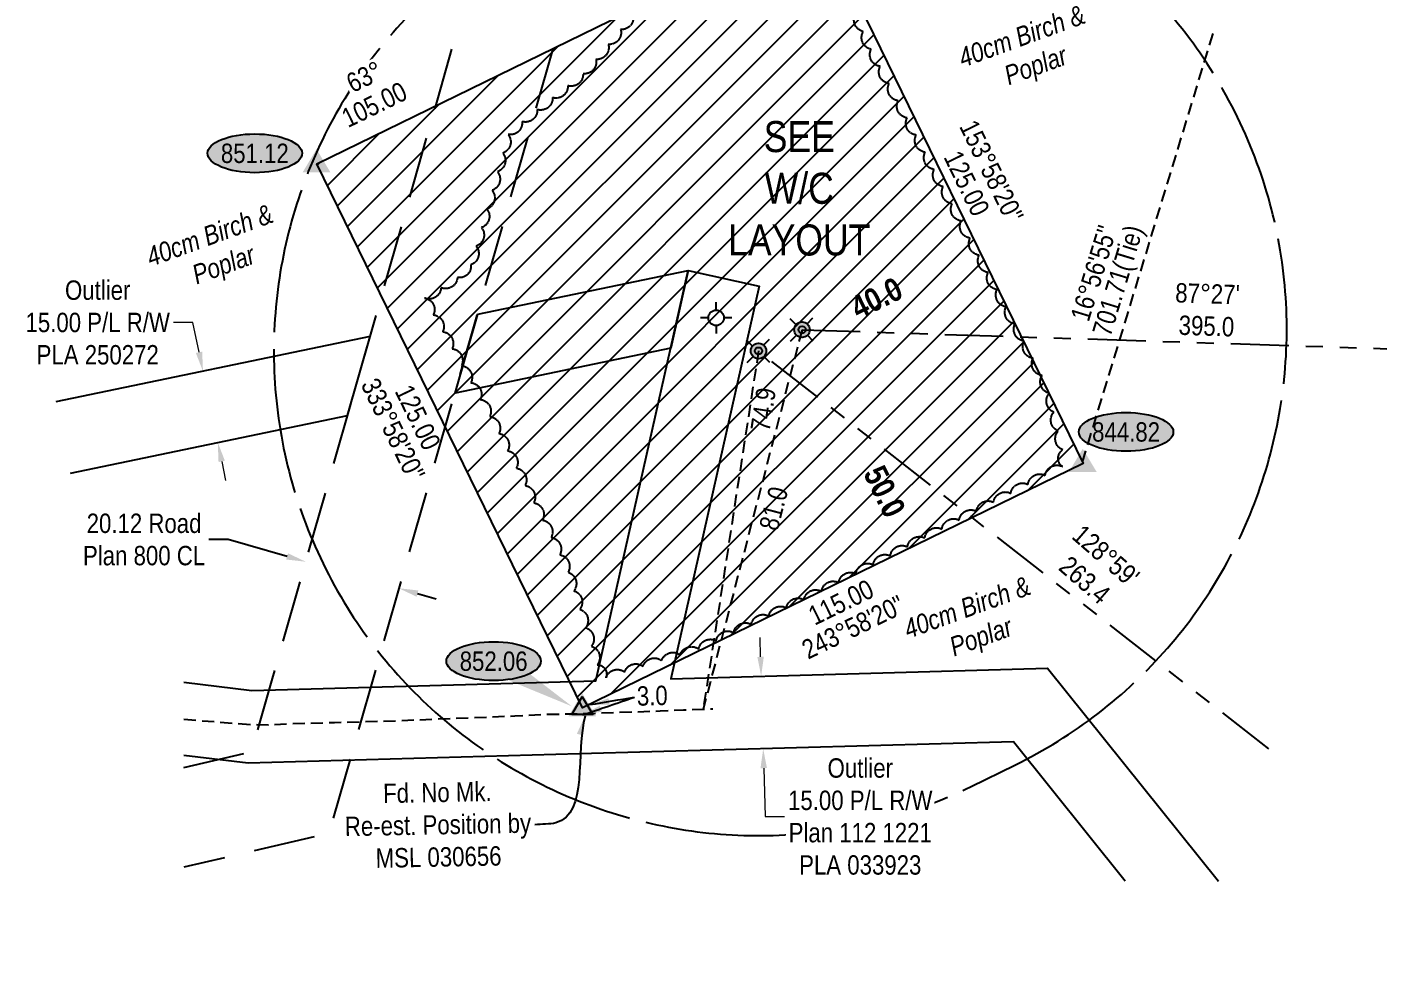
# Model space of a CAD drawing. Extents: x 584872 to 591273, y 5989373 to 5991820.
# Drawn here: x 587658 to 588359, y 5990668 to 5991148 of the extents above; entities that cross this region are included whole.
import ezdxf
from ezdxf.enums import TextEntityAlignment as Align

# ---------------------------------------------------------------- set-up
doc = ezdxf.new("R2010")
doc.units = 0
doc.header["$LTSCALE"] = 5
doc.header["$PDSIZE"] = 0.5
for name, pattern in [('0', [1, 1, 0]), ('DASHED2', [9.525, 6.35, -3.175]), ('foc-BUFFER', [16.75, 15, -1.75]), ('foc-DRILLPATH', [14.75, 6, -1.75, 1.75, -1.75, 1.75, -1.75]), ('foc-TIELINE', [1.875, 1.25, -0.625]), ('UG_PIPE', [1.875, 1.25, -0.625])]:
    doc.linetypes.add(name, pattern=pattern)
doc.layers.get('Defpoints').update_dxf_attribs({"color": 9})
for name, color, linetype in [('AS-PIPE-UG', 44, 'UG_PIPE'), ('AUX-BUFFER', 7, 'foc-BUFFER'), ('C-RW', 13, 'Continuous'), ('DETAIL-T', 7, 'Continuous'), ('F-WS-S', 8, 'Continuous'), ('L-BD', 7, 'Continuous'), ('L-MON', 1, 'Continuous'), ('L-MON-T', 1, 'Continuous'), ('L-TIE', 7, 'foc-TIELINE'), ('L-TITLEDB', 4, 'Continuous'), ('P-ELEVATION', 7, 'Continuous'), ('P-PDRILLPATH', 12, 'foc-DRILLPATH'), ('P-PROPOSED', 10, 'Continuous'), ('P-PROPOSED-EXISTING-H', 59, 'Continuous'), ('T-BUSH', 110, '0'), ('T-BUSH-T', 110, 'Continuous'), ('T-TIE', 201, 'foc-TIELINE')]:
    doc.layers.add(name, color=color, linetype=linetype)
doc.layers.add('C-RW-T', color=13, linetype='Continuous', lineweight=9)
doc.layers.add('T-TIE-T', color=201, linetype='Continuous', lineweight=18)
doc.styles.add('80', font='ARIALN.TTF', dxfattribs={"height": 10})
doc.styles.add('80CG', font='ARIALN.TTF', dxfattribs={"height": 10})
doc.styles.add('80L', font='ARIALN.TTF', dxfattribs={"height": 10})
doc.styles.add('80LS', font='ARIALNI.TTF', dxfattribs={"height": 10})
doc.styles.get("Standard").update_dxf_attribs({"font": 'ARIALN.TTF'})
doc.dimstyles.new('Compass 5 000', dxfattribs={"dimscale": 5, "dimtxt": 9, "dimasz": 2, "dimexe": 0.2, "dimexo": 0.0625, "dimgap": 0.5, "dimtad": 0, "dimtih": 1, "dimtoh": 1, "dimzin": 0, "dimdsep": 46, "dimtxsty": '80CG', "dimcen": 0.1, "dimse1": 1, "dimse2": 1, "dimclrd": 256, "dimclrt": 256, "dimaunit": 1, "dimadec": 4, "dimazin": 0, "dimtfac": 0.06, "dimtofl": 0, "dimtmove": 0, "dimatfit": 1, "dimfxl": 0.2, "dimtolj": 1, "dimtzin": 0, "dimlwd": -1, "dimarcsym": 0})

# ---------------------------------------------------------------- blocks, each defined once
blk = doc.blocks.new('GABD')
for p, q in [((0, 0.81), (0, 1.62)), ((-0.81, 0), (-1.62, 0)), ((1.62, 0), (0.81, 0)), ((0, -0.81), (0, -1.62))]:
    blk.add_line(p, q)
blk.add_circle((0, 0), 0.8)
blk = doc.blocks.new('STRIA')
blk.add_hatch(color=255).paths.add_polyline_path([(-0.04, 1.52), (-1.47, -0.87), (1.39, -0.87)])
blk = doc.blocks.new('STRIAA')
blk.add_blockref('STRIA', (0, 0))
blk = doc.blocks.new('STRIB')
at = {"color": 1}
blk.add_solid([(-1.12, -0.67), (-0.04, 1.13), (1.04, -0.67)], dxfattribs=at)
blk = doc.blocks.new('STRIBB')
blk.add_blockref('STRIB', (0, 0))
blk = doc.blocks.new('STRICC')
for name in ['STRIAA', 'STRIBB']:
    blk.add_blockref(name, (0, 0))
blk = doc.blocks.new('fdspike')
blk.add_blockref('STRICC', (0, 0))
blk = doc.blocks.new('TRIA')
blk.add_hatch(color=255).paths.add_polyline_path([(-0.04, 1.52), (-1.47, -0.87), (1.39, -0.87)])
blk = doc.blocks.new('TRIAA')
blk.add_blockref('TRIA', (0, 0))
blk = doc.blocks.new('TRIB')
at = {"color": 1}
blk.add_lwpolyline([(-1.12, -0.67), (-0.04, 1.13), (1.04, -0.67)], close=True, dxfattribs=at)
blk = doc.blocks.new('TRIBB')
blk.add_blockref('TRIB', (0, 0))
blk = doc.blocks.new('TRICC')
for name in ['TRIAA', 'TRIBB']:
    blk.add_blockref(name, (0, 0))
blk = doc.blocks.new('plspike')
blk.add_blockref('TRICC', (0, 0))
blk = doc.blocks.new('*D66')
at = {"layer": 'C-RW-T', "transparency": 16777216}
for p, q in [((588036.35, 5990823.67), (588036.07, 5990833.66)), ((588037.97, 5990766.19), (588038.67, 5990741.21)), ((588038.67, 5990741.21), (588048.67, 5990741.21))]:
    blk.add_line(p, q, dxfattribs=at)
for points in [[(588038.02, 5990823.71), (588034.68, 5990823.62), (588036.63, 5990813.67)], [(588039.63, 5990766.24), (588036.3, 5990766.14), (588037.69, 5990776.19)]]:
    blk.add_solid(points, dxfattribs=at)
at = {"layer": 'Defpoints', "color": 0, "transparency": 16777216}
for p in [(588036.63, 5990813.67), (588138.93, 5990816.55), (588139.99, 5990779.06)]:
    blk.add_point(p, dxfattribs=at)
at = {"layer": 'C-RW-T', "transparency": 16777216, "insert": (588087.76, 5990741.21), "char_height": 10, "attachment_point": 5, "style": '80CG', "bg_fill": 3, "box_fill_scale": 1.1, "bg_fill_color": 256, "bg_fill_true_color": 13158600, "bg_fill_transparency": 0}
blk.add_mtext('\\A1;Outlier\\P15.00 P/L R/W\\PPlan 112 1221\\PPLA 033923', dxfattribs=at)
blk = doc.blocks.new('*D68')
at = {"layer": 'Defpoints', "color": 0, "transparency": 16777216}
for p in [(587805.27, 5990885.13), (587801.72, 5990872.71), (587853.24, 5990871.45)]:
    blk.add_point(p, dxfattribs=at)
at = {"layer": 'L-TITLEDB', "transparency": 16777216}
for p, q in [((587761.66, 5990884.14), (587751.66, 5990884.14)), ((587792.11, 5990875.45), (587761.66, 5990884.14)), ((587859.31, 5990856.29), (587868.93, 5990853.54))]:
    blk.add_line(p, q, dxfattribs=at)
for points in [[(587792.56, 5990877.06), (587791.65, 5990873.85), (587801.72, 5990872.71)], [(587859.77, 5990857.89), (587858.85, 5990854.68), (587849.69, 5990859.03)]]:
    blk.add_solid(points, dxfattribs=at)
at = {"layer": 'L-TITLEDB', "transparency": 16777216, "insert": (587718.29, 5990884.14), "char_height": 10, "attachment_point": 5, "style": '80CG', "bg_fill": 3, "box_fill_scale": 1.1, "bg_fill_color": 256, "bg_fill_true_color": 13158600, "bg_fill_transparency": 0}
blk.add_mtext('\\A1;20.12 Road\\PPlan 800 CL', dxfattribs=at)
blk = doc.blocks.new('we')
at = {"layer": 'P-ELEVATION'}
h = blk.add_hatch(color=111, dxfattribs=at)
h.dxf.hatch_style = 1
edge = h.paths.add_edge_path()
edge.add_ellipse((0, 0), major_axis=(-24.38, 0), ratio=0.410256, start_angle=0, end_angle=360)
at = {"layer": 'P-ELEVATION', "color": 7, "flags": 128}
blk.add_lwpolyline([(0, 0, 12.5, 0, 0), (-12.42, -6.43, 0, 0, 0)], format="xyseb", dxfattribs=at)
at = {"layer": 'P-ELEVATION', "color": 7}
blk.add_ellipse((0, 0), major_axis=(-24.38, 0), ratio=0.410256, dxfattribs=at)
at = {"layer": 'P-ELEVATION', "style": '80'}
blk.add_attdef('ELEVATION', text='', height=10, dxfattribs=at).set_placement((0, 0), align=Align.MIDDLE_CENTER)
blk = doc.blocks.new('*U71')
at = {"layer": 'P-ELEVATION'}
h = blk.add_hatch(color=111, dxfattribs=at)
h.dxf.hatch_style = 1
edge = h.paths.add_edge_path()
edge.add_ellipse((0, 0), major_axis=(-24.38, 0), ratio=0.410256, start_angle=0, end_angle=360)
at = {"layer": 'P-ELEVATION', "color": 7, "flags": 128}
blk.add_lwpolyline([(0, 0, 12.5, 0, 0), (40.45, -23.36, 0, 0, 0)], format="xyseb", dxfattribs=at)
at = {"layer": 'P-ELEVATION', "color": 7}
blk.add_ellipse((0, 0), major_axis=(-24.38, 0), ratio=0.410256, dxfattribs=at)
at = {"layer": 'P-ELEVATION', "style": '80'}
blk.add_attdef('ELEVATION', text='', height=10, dxfattribs=at).set_placement((0, 0), align=Align.MIDDLE_CENTER)
blk = doc.blocks.new('*D81')
at = {"layer": 'C-RW-T', "transparency": 16777216}
for p, q in [((587743.45, 5990996.09), (587733.45, 5990996.09)), ((587746.64, 5990980.76), (587743.45, 5990996.09)), ((587758.34, 5990924.48), (587760.38, 5990914.69))]:
    blk.add_line(p, q, dxfattribs=at)
for points in [[(587748.27, 5990981.1), (587745.01, 5990980.42), (587748.68, 5990970.97)], [(587759.97, 5990924.82), (587756.71, 5990924.14), (587756.31, 5990934.27)]]:
    blk.add_solid(points, dxfattribs=at)
at = {"layer": 'Defpoints', "color": 0, "transparency": 16777216}
for p in [(587732.46, 5990967.6), (587748.68, 5990970.97), (587740.09, 5990930.9)]:
    blk.add_point(p, dxfattribs=at)
at = {"layer": 'C-RW-T', "transparency": 16777216, "insert": (587694.37, 5990996.09), "char_height": 10, "attachment_point": 5, "style": '80CG'}
blk.add_mtext('\\A1;Outlier\\P15.00 P/L R/W\\PPLA 250272', dxfattribs=at)
blk = doc.blocks.new('WC')
at = {"layer": 'L-MON'}
h = blk.add_hatch(color=255, dxfattribs=at)
h.dxf.hatch_style = 1
edge = h.paths.add_edge_path()
edge.add_arc((0, 0), 0.9, 0, 360)
at = {"layer": 'L-MON', "color": 240, "flags": 128}
for points in [[(-0.62, 0.5), (-1.23, 1.12)], [(0.52, 0.61), (1.13, 1.21)], [(-1.18, -1.18), (-0.56, -0.57)], [(1.16, -1.18), (0.56, -0.57)]]:
    blk.add_lwpolyline(points, dxfattribs=at)
at = {"layer": 'L-MON', "color": 240}
for radius in [0.8, 0.373]:
    blk.add_circle((0, 0), radius, dxfattribs=at)

msp = doc.modelspace()

# ---------------------------------------------------------------- hatches: boundary and pattern name
at = {"layer": 'P-PROPOSED-EXISTING-H'}
h = msp.add_hatch(dxfattribs=at)
h.set_pattern_fill('ANSI31', color=256, scale=3.5, style=0)
h.paths.add_polyline_path([(588065.646, 5991204.146), (588202.753, 5990923.404), (587944.523, 5990797.299), (587807.463, 5991077.981)])

# ---------------------------------------------------------------- linework, layer by layer
at = {"layer": 'AS-PIPE-UG', "flags": 128}
msp.add_lwpolyline([(587738.848, 5990791.436), (587773.631, 5990788.689), (587782.323, 5990788.611), (587794.578, 5990789.284), (587816.513, 5990789.751), (587848.391, 5990790.709), (587909.541, 5990793.169), (587924.968, 5990793.989), (587942.636, 5990794.266), (587984.513, 5990795.766), (587996.521, 5990796.306), (588011.721, 5990796.886)], dxfattribs=at)
at = {"layer": 'C-RW'}
for points in [[(587738.848, 5990810.594), (587773.831, 5990806.279), (587951.368, 5990811.273), (587999.047, 5991023.033), (588035.631, 5991014.796), (587990.052, 5990812.361), (588184.363, 5990817.827), (588272.53, 5990707.86)], [(588224.492, 5990707.86), (588166.804, 5990779.818), (587942.868, 5990773.519), (587772.053, 5990768.714), (587738.848, 5990772.81)]]:
    msp.add_lwpolyline(points, dxfattribs=at)
at = {"layer": 'C-RW', "flags": 128}
msp.add_lwpolyline([(587890.432, 5991000.445), (587999.045, 5991023.024), (587990.003, 5990982.867), (587878.823, 5990959.746)], close=True, dxfattribs=at)
at = {"layer": 'L-TIE'}
msp.add_line((588202.381, 5990924.008), (588269.972, 5991145.79), dxfattribs=at)
at = {"layer": 'L-TITLEDB', "linetype": 'DASHED2', "flags": 128}
for points in [[(588098.348, 5991572.631), (588035.418, 5991509.564), (587836.923, 5990814.312), (587813.571, 5990732.509), (587738.848, 5990715.132)], [(587738.848, 5990766.577), (587773.828, 5990774.716), (587784.533, 5990812.441), (587910.161, 5991252.906)]]:
    msp.add_lwpolyline(points, dxfattribs=at)
at = {"layer": 'P-PDRILLPATH'}
msp.add_line((588057.733, 5990992.417), (588359.404, 5990982.613), dxfattribs=at)
at = {"layer": 'P-PDRILLPATH', "flags": 128}
msp.add_lwpolyline([(588298.469, 5990776.234), (588035.278, 5990981.452)], dxfattribs=at)
at = {"layer": 'T-BUSH', "flags": 128}
msp.add_lwpolyline([(587979.595, 5991180.428, -0.520567), (587982.047, 5991170.733, -0.5205671), (587976.865, 5991162.753, -0.5205671), (587970.504, 5991155.037, -0.5205671), (587964.143, 5991147.321, -0.5205671), (587957.782, 5991139.605, -0.5205671), (587951.421, 5991131.889, -0.5205671), (587944.756, 5991124.484, -0.5205671), (587936.883, 5991118.318, -0.5205671), (587929.01, 5991112.152, -0.5205671), (587921.137, 5991105.986, -0.5205671), (587913.265, 5991099.82, -0.5205671), (587906.08, 5991093.191, -0.5205671), (587903.333, 5991083.576, -0.5205671), (587900.586, 5991073.961, -0.5205671), (587897.839, 5991064.346, -0.5205671), (587895.092, 5991054.73, -0.5205671), (587892.345, 5991045.115, -0.5205671), (587889.598, 5991035.5, -0.5205671), (587886.851, 5991025.884, -0.5205671), (587879.929, 5991019.401, -0.5205671), (587871.467, 5991014.072, -0.5205671), (587863.005, 5991008.743, -0.5205671), (587867.482, 5991000.098, -0.5205671), (587872.337, 5990991.356, -0.5205671), (587877.192, 5990982.614, -0.5205671), (587882.048, 5990973.872, -0.5205671), (587886.903, 5990965.13, -0.5205671), (587891.759, 5990956.388, -0.5205671), (587896.614, 5990947.646, -0.5205671), (587901.371, 5990938.852, -0.5205671), (587905.854, 5990929.913, -0.5205671), (587910.337, 5990920.974, -0.5205671), (587914.82, 5990912.035, -0.5205671), (587919.303, 5990903.096, -0.5205671), (587923.786, 5990894.158, -0.5205671), (587928.269, 5990885.219, -0.5205671), (587932.752, 5990876.28, -0.5205671), (587937.042, 5990867.263, -0.5205671), (587940.056, 5990857.728, -0.5205671), (587943.07, 5990848.193, -0.5205671), (587946.084, 5990838.658, -0.5205671), (587949.099, 5990829.123, -0.5205671), (587952.113, 5990819.588, -0.5205671), (587956.608, 5990812.877, -0.5205671), (587966.167, 5990815.816, -0.5205671), (587975.725, 5990818.755, -0.5205671), (587985.283, 5990821.695, -0.5205671), (587994.841, 5990824.634, -0.5205671), (588004.379, 5990827.626, -0.5205671), (588013.431, 5990831.877, -0.5205671), (588022.483, 5990836.127, -0.5205671), (588031.534, 5990840.378, -0.5205671), (588040.586, 5990844.629, -0.5205671), (588049.637, 5990848.879, -0.5205671), (588058.689, 5990853.13, -0.5205671), (588067.741, 5990857.381, -0.5205671), (588076.643, 5990861.933, -0.5205671), (588085.519, 5990866.54, -0.5205671), (588094.395, 5990871.146, -0.5205671), (588103.271, 5990875.753, -0.5205671), (588112.146, 5990880.359, -0.5205671), (588121.022, 5990884.966, -0.5205671), (588129.898, 5990889.572, -0.5205671), (588138.774, 5990894.179, -0.5205671), (588147.65, 5990898.785, -0.5205671), (588156.526, 5990903.391, -0.5205671), (588165.401, 5990907.998, -0.5205671), (588174.277, 5990912.604, -0.5205671), (588183.153, 5990917.211, -0.5205671), (588192.029, 5990921.817, -0.5205671), (588192.219, 5990930.409, -0.5205671), (588189.921, 5990940.141, -0.5205671), (588187.623, 5990949.873, -0.5205671), (588185.325, 5990959.606, -0.5205671), (588181.576, 5990968.797, -0.5205671), (588176.937, 5990977.655, -0.5205671), (588172.297, 5990986.514, -0.5205671), (588167.657, 5990995.372, -0.5205671), (588163.017, 5991004.231, -0.5205671), (588158.378, 5991013.089, -0.5205671), (588153.738, 5991021.948, -0.5205671), (588149.098, 5991030.806, -0.5205671), (588144.458, 5991039.665, -0.5205671), (588139.819, 5991048.523, -0.5205671), (588135.179, 5991057.382, -0.5205671), (588130.539, 5991066.24, -0.5205671), (588125.899, 5991075.098, -0.5205671), (588121.26, 5991083.957, -0.5205671), (588116.62, 5991092.815, -0.5205671), (588111.98, 5991101.674, -0.5205671), (588107.34, 5991110.532, -0.5205671), (588102.7, 5991119.391, -0.5205671), (588098.061, 5991128.249, -0.5205671), (588093.421, 5991137.108, -0.5205671), (588089.334, 5991146.226, -0.5205671), (588085.468, 5991155.449, -0.5205671), (588081.601, 5991164.671, -0.5205671), (588077.735, 5991173.893, -0.5205671), (588073.869, 5991183.116, -0.5205671), (588070.002, 5991192.338, -0.5205671), (588066.136, 5991201.56, -0.5205671), (588057.199, 5991198.8, -0.5205671), (588047.888, 5991195.154, -0.5205671), (588038.576, 5991191.508, -0.5205671), (588029.397, 5991191.469, -0.5205671), (588020.379, 5991195.789, -0.5205671), (588013.097, 5991202.545, -0.5205671), (588006.077, 5991209.666, -0.5205671), (587999.057, 5991216.788, -0.5205671), (587992.036, 5991223.909, -0.5205671), (587985.016, 5991231.03, -0.5205671), (587977.995, 5991238.152, -0.5205671), (587970.975, 5991245.273, -0.5205671), (587963.955, 5991252.395, -0.5205671), (587956.934, 5991259.516, -0.5205671), (587949.914, 5991266.637, -0.5205671), (587942.893, 5991273.759, -0.5205671), (587935.873, 5991280.88, -0.5205671), (587928.853, 5991288.001, -0.5205671), (587921.832, 5991295.123, -0.5205671), (587914.812, 5991302.244, -0.5205671), (587907.791, 5991309.365, -0.5205671), (587900.771, 5991316.487, -0.5205671), (587893.75, 5991323.608, -0.5205671), (587886.73, 5991330.73, -0.5205671), (587879.71, 5991337.851, -0.5205671), (587872.689, 5991344.972, -0.5205671), (587865.669, 5991352.094, -0.5205671), (587858.648, 5991359.215, -0.5205671), (587851.628, 5991366.336, -0.5205671), (587844.608, 5991373.458, -0.5205671), (587846.922, 5991381.091, -0.5205671), (587853.122, 5991388.937, -0.5205671), (587859.322, 5991396.784, -0.5205671), (587865.521, 5991404.63, -0.5205671), (587871.721, 5991412.477, -0.5205671), (587877.92, 5991420.323, -0.5205671), (587884.12, 5991428.169, -0.5205671), (587890.319, 5991436.016, -0.5205671), (587896.519, 5991443.862, -0.5205671), (587902.719, 5991451.708, -0.5205671), (587908.918, 5991459.555, -0.5205671), (587915.118, 5991467.401, -0.5205671), (587921.317, 5991475.247, -0.5205671), (587926.644, 5991483.634, -0.5205671), (587930.902, 5991492.682, -0.5205671), (587935.16, 5991501.731, -0.5205671), (587939.418, 5991510.779, -0.5205671), (587943.676, 5991519.827, -0.5205671), (587947.934, 5991528.875, -0.5205671), (587952.193, 5991537.923, -0.5205671), (587956.451, 5991546.971, -0.5205671), (587960.709, 5991556.019, -0.5205671), (587968.079, 5991562.756, -0.5205671), (587975.511, 5991569.446, -0.5205671), (587982.944, 5991576.136, -0.5205671), (587990.376, 5991582.827, -0.5205671), (587997.808, 5991589.517, -0.5205671), (588005.241, 5991596.207, -0.5205671), (588012.673, 5991602.898, -0.5205671), (588020.105, 5991609.588, -0.5205671), (588027.537, 5991616.279, -0.5205671), (588034.97, 5991622.969, -0.5205671), (588042.402, 5991629.659, -0.1924393), (588042.992, 5991631.893, -0.1924393)], format="xyb", dxfattribs=at)

# ---------------------------------------------------------------- block references
at = {"xscale": 4.997809650000002, "yscale": 4.997809650000002, "zscale": 4.997809650000002}
for p in [(588057.733, 5990992.417), (588035.278, 5990981.452)]:
    msp.add_blockref('WC', p, dxfattribs=at)
at = {"layer": 'F-WS-S', "xscale": 4.997809650000006, "yscale": 4.997809650000006, "zscale": 4.997809650000006}
msp.add_blockref('GABD', (588013.413, 5990998.554), dxfattribs=at)
at = {"layer": 'L-BD', "xscale": 0.99956193, "yscale": 0.99956193, "zscale": 0.99956193}
for name, p, values in [('we', (587775.427, 5991083.428), {'ELEVATION': '851.12'}), ('we', (588224.897, 5990939.672), {'ELEVATION': '844.82'}), ('*U71', (587898.63, 5990821.415), {'ELEVATION': '852.06'})]:
    msp.add_blockref(name, p, dxfattribs=at).add_auto_attribs(values)
at = {"layer": 'L-MON', "xscale": 5.000000000000018, "yscale": 5.000000000000018, "zscale": 5.000000000000018}
for name, p in [('fdspike', (587807.463, 5991077.981)), ('fdspike', (587807.463, 5991077.981)), ('fdspike', (588202.753, 5990923.404)), ('fdspike', (588202.753, 5990923.404)), ('plspike', (587944.523, 5990797.299)), ('plspike', (587944.523, 5990797.299))]:
    msp.add_blockref(name, p, dxfattribs=at)

# ---------------------------------------------------------------- texts
at = {"layer": 'DETAIL-T', "color": 3, "insert": (588056.3, 5991065.269), "char_height": 16, "width": 91.40142, "attachment_point": 5, "style": '80CG'}
msp.add_mtext('SEE\\PW/C\\PLAYOUT', dxfattribs=at)
at = {"layer": 'L-BD'}
for s, rotation, p in [('105.00', 26.02828, (587837.049, 5991108.57)), ('153°58\'20"', 296.02828, (588155.531, 5991074.192)), ('125.00', 296.02828, (588142.732, 5991067.942)), ('125.00', 296.02828, (587859.561, 5990947.214)), ('115.00', 26.02828, (588077.805, 5990851.818)), ('243°58\'20"', 26.02828, (588084.055, 5990839.019))]:
    msp.add_text(s, height=9.9956, rotation=rotation, dxfattribs=at).set_placement(p, align=Align.MIDDLE_CENTER)
at = {"layer": 'L-BD', "style": '80L'}
for s, height, p in [("16°56'55''", 9.9956, (588208.143, 5991021.606)), ('701.71(Tie)', 9.99562, (588221.768, 5991017.454))]:
    msp.add_text(s, height=height, rotation=73.0509, dxfattribs=at).set_placement(p, align=Align.MIDDLE)
at = {"layer": 'L-BD', "color": 3, "char_height": 11.99474, "attachment_point": 2}
for s, insert, width, rotation in [('{\\fArial Narrow|b1|i0|c0|p34;40.0}', (588093.506, 5991014.18), 34.3101, 26.043186), ('{\\fArial Narrow|b1|i0|c0|p34;50.0}', (588105.772, 5990911.595), 26.53918, 296.043186)]:
    msp.add_mtext(s, dxfattribs=dict(at, insert=insert, width=width, rotation=rotation))
at = {"layer": 'L-BD', "color": 2, "insert": (588267.077, 5991015.984), "char_height": 9.99562, "width": 33.94165, "attachment_point": 2, "rotation": 358.138523, "style": '80L'}
msp.add_mtext("87°27' 395.0", dxfattribs=at)
at = {"layer": 'L-BD', "color": 2, "insert": (588217.799, 5990879.638), "char_height": 9.99562, "width": 41.8635, "attachment_point": 2, "rotation": 319.01198}
msp.add_mtext("128°59' 263.4", dxfattribs=at)
at = {"layer": 'L-MON-T', "insert": (587869.906, 5990736.959), "char_height": 9.99551, "width": 96.10728, "attachment_point": 5, "rotation": 1.085975, "style": '80CG'}
msp.add_mtext('\\A1;Fd. No Mk.\\PRe-est. Position by\\PMSL 030656', dxfattribs=at)
at = {"layer": 'T-BUSH-T', "char_height": 9.99562, "width": 68.01698, "attachment_point": 2, "rotation": 20, "style": '80LS'}
for insert in [(588169.302, 5991148.613), (587750.367, 5991045.87)]:
    msp.add_mtext('40cm Birch &\\P Poplar', dxfattribs=dict(at, insert=insert))
at = {"layer": 'T-TIE-T'}
for s, rotation, p in [('74.9', 81.218688, (588037.679, 5990951.293)), ('81.0', 75.400336, (588043.058, 5990900.187)), ('3.0', 1.611297, (587980.459, 5990803.613))]:
    msp.add_text(s, height=9.9956, rotation=rotation, dxfattribs=at).set_placement(p, align=Align.MIDDLE_CENTER)

# ---------------------------------------------------------------- leaders
at = {"layer": 'L-MON-T', "path_type": 1}
msp.add_leader([(587945.794, 5990793.188), (587930.759, 5990737.997), (587919.833, 5990737.041)], dimstyle='Compass 5 000', override={"dimgap": 0.5, "dimtad": 0}, dxfattribs=at)
at = {"layer": 'T-TIE-T', "path_type": 1}
for points in [[(587944.468, 5990793.652), (587971.289, 5990802.845)], [(587948.236, 5990798.968), (587971.289, 5990802.845)]]:
    msp.add_leader(points, dimstyle='Compass 5 000', override={"dimgap": 0.5, "dimtad": 0}, dxfattribs=at)

# ---------------------------------------------------------------- next in the draw order: dimensions: what is measured, and where the dimension line sits
at = {"layer": 'L-TITLEDB'}
dim = msp.add_linear_dim(base=(587801.723, 5990872.71), p1=(587853.236, 5990871.451), p2=(587805.266, 5990885.133), angle=164.080957, text='20.12 Road\\PPlan 800 CL', dimstyle='Compass 5 000', override={"dimtfill": 1}, dxfattribs=at)
dim.commit()
dim.dimension.update_dxf_attribs({"geometry": '*D68', "text_midpoint": (587718.286, 5990884.138), "dimtype": 161})

# ---------------------------------------------------------------- next in the draw order: linework, layer by layer
at = {"layer": 'AUX-BUFFER', "color": 251, "linetype": 'foc-BUFFER', "flags": 128}
msp.add_lwpolyline([(588167.436, 5990767.773, 1), (587948.029, 5991217.062), (587925.575, 5991206.096, 1), (588144.982, 5990756.807)], format="xyb", close=True, dxfattribs=at)
at = {"layer": 'C-RW', "flags": 128}
msp.add_lwpolyline([(587680.386, 5990918.486), (587823.244, 5990948.188), (587834.852, 5990988.886), (587672.756, 5990955.185)], dxfattribs=at)
at = {"layer": 'P-PROPOSED', "flags": 128}
msp.add_lwpolyline([(588065.646, 5991204.146), (588202.753, 5990923.404), (587944.523, 5990797.299), (587807.463, 5991077.981), (587994.921, 5991169.576)], dxfattribs=at)

# ---------------------------------------------------------------- next in the draw order: texts
at = {"layer": 'L-BD'}
msp.add_text('333°58\'20"', height=9.9956, rotation=296.02828, dxfattribs=at).set_placement((587846.762, 5990940.964), align=Align.MIDDLE_CENTER)

# ---------------------------------------------------------------- next in the draw order: dimensions: what is measured, and where the dimension line sits
at = {"layer": 'C-RW-T', "color": 2}
dim = msp.add_linear_dim(base=(587748.676, 5990970.969), p1=(587740.094, 5990930.9), p2=(587732.464, 5990967.599), angle=101.745226, text='Outlier\\P15.00 P/L R/W\\PPLA 250272', dimstyle='Compass 5 000', dxfattribs=at)
dim.commit()
dim.dimension.update_dxf_attribs({"geometry": '*D81', "text_midpoint": (587694.367, 5990996.093), "dimtype": 161})

# ---------------------------------------------------------------- next in the draw order: texts
at = {"layer": 'L-BD', "insert": (587829.765, 5991127.406), "char_height": 9.9956, "width": 17.49342, "attachment_point": 2, "rotation": 26.02828, "bg_fill": 3, "box_fill_scale": 1.15, "bg_fill_color": 256, "bg_fill_true_color": 256, "bg_fill_transparency": 0}
msp.add_mtext('63°', dxfattribs=at)

# ---------------------------------------------------------------- next in the draw order: dimensions: what is measured, and where the dimension line sits
at = {"layer": 'C-RW-T'}
dim = msp.add_linear_dim(base=(588036.632, 5990813.671), p1=(588139.986, 5990779.064), p2=(588138.932, 5990816.549), angle=91.611297, text='Outlier\\P15.00 P/L R/W\\PPlan 112 1221\\PPLA 033923', dimstyle='Compass 5 000', override={"dimtfill": 1}, dxfattribs=at)
dim.commit()
dim.dimension.update_dxf_attribs({"geometry": '*D66', "text_midpoint": (588087.756, 5990741.211), "dimtype": 161})

# ---------------------------------------------------------------- next in the draw order: linework, layer by layer
at = {"layer": 'T-TIE'}
msp.add_line((588057.733, 5990992.417), (588006.717, 5990796.562), dxfattribs=at)
at = {"layer": 'T-TIE', "flags": 128}
msp.add_lwpolyline([(588035.278, 5990981.452), (588006.717, 5990796.562)], dxfattribs=at)

# ---------------------------------------------------------------- next in the draw order: texts
at = {"layer": 'T-BUSH-T', "insert": (588141.101, 5990853.896), "char_height": 9.99562, "width": 68.01698, "attachment_point": 2, "rotation": 20, "style": '80LS'}
msp.add_mtext('40cm Birch &\\P Poplar', dxfattribs=at)

doc.saveas('drawing.dxf')
